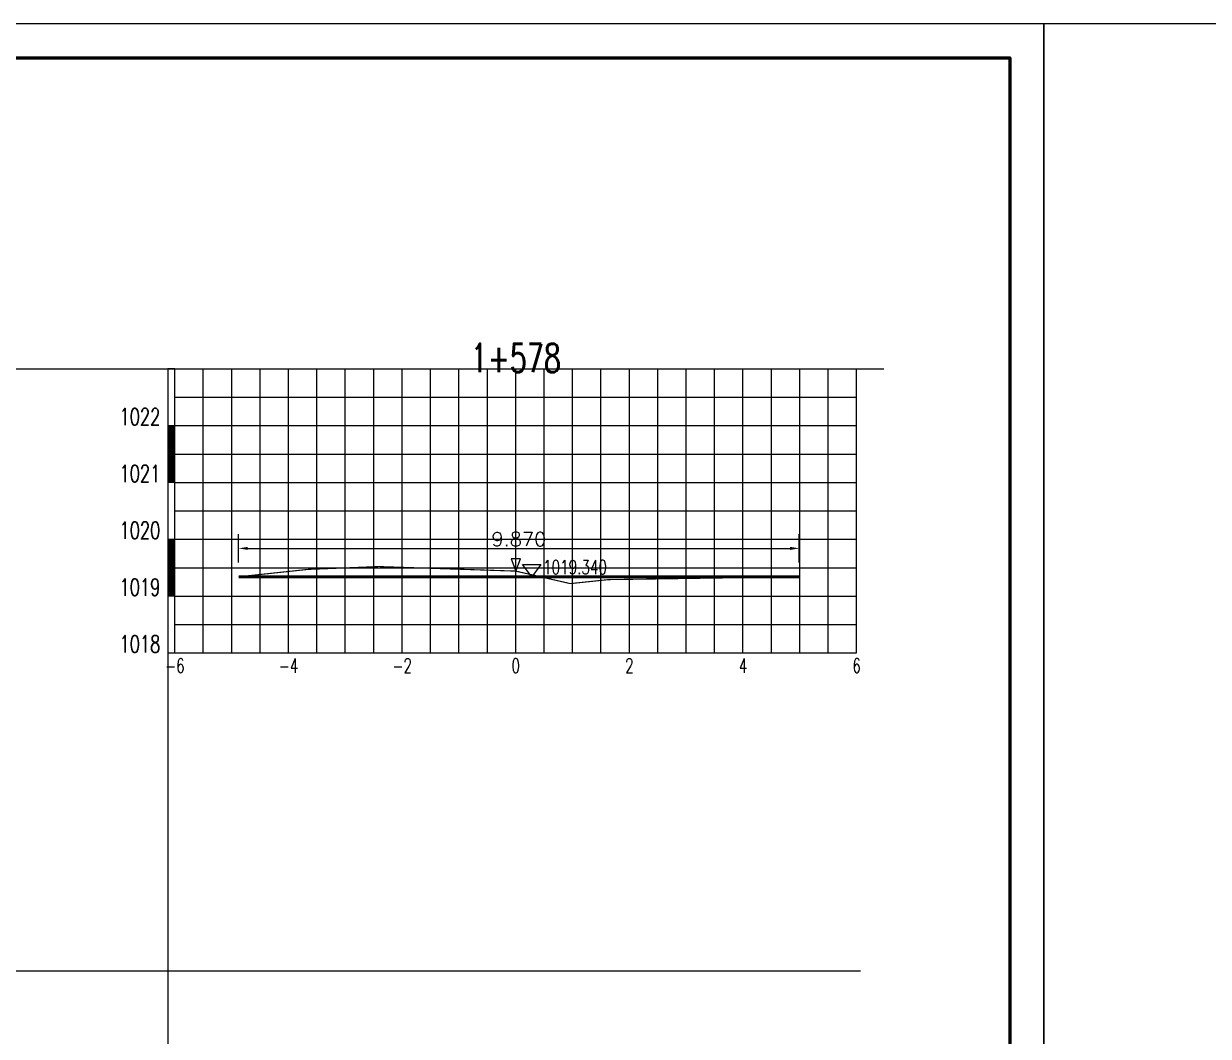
# Model space of a CAD drawing. Extents: x 695776 to 1250176, y 4443437 to 9025597.
# Drawn here: x 1181818 to 1202670, y 4556270 to 4574090 of the extents above; entities that cross this region are included whole.
import ezdxf
from ezdxf.enums import TextEntityAlignment as Align

# ---------------------------------------------------------------- set-up
doc = ezdxf.new("R2010")
doc.units = 0
doc.header["$LTSCALE"] = 0.5
doc.header["$PDSIZE"] = 0.2
doc.linetypes.add('ACAD_ISO07W100', pattern=[3.5, 0.5, -3])
doc.linetypes.add('CENTER2', pattern=[28.575, 19.05, -3.175, 3.175, -3.175])
doc.layers.get('0').update_dxf_attribs({"linetype": 'CONTINUOUS'})
doc.layers.get('Defpoints').update_dxf_attribs({"linetype": 'CONTINUOUS'})
for name, color, linetype in [('KEDU', 7, 'CONTINUOUS'), ('MIGE', 4, 'ACAD_ISO07W100'), ('MIGE1', 11, 'CONTINUOUS'), ('SANJIAO', 212, 'CONTINUOUS'), ('SHEJI', 1, 'CONTINUOUS'), ('YUANSHI', 2, 'CONTINUOUS'), ('YUANSHI1', 73, 'CONTINUOUS'), ('ZHOUXIAN', 20, 'CENTER2'), ('图框', 7, 'CONTINUOUS'), ('辅助线', 3, 'CONTINUOUS')]:
    doc.layers.add(name, color=color, linetype=linetype)
doc.styles.get("Standard").update_dxf_attribs({"font": 'rs.shx', "bigfont": 'hztxt.shx'})
doc.dimstyles.get("Standard").update_dxf_attribs({"dimtxt": 0.18, "dimasz": 0.18, "dimexe": 0.18, "dimexo": 0.0625, "dimgap": 0.09, "dimtad": 0, "dimtih": 1, "dimtoh": 1, "dimdec": 4, "dimzin": 0, "dimdsep": 46, "dimtxsty": 'Standard', "dimcen": 0.09, "dimadec": 0, "dimazin": 0, "dimtfac": 1, "dimtdec": 4, "dimtofl": 0, "dimtmove": 0, "dimatfit": 3, "dimfxl": 0, "dimtolj": 1, "dimtzin": 0, "dimarcsym": 0})

# ---------------------------------------------------------------- blocks, each defined once
blk = doc.blocks.new('zhunghao')
blk.add_lwpolyline([(0, 0), (0.326, 0.863), (-0.326, 0.863), (0, 0)])
blk = doc.blocks.new('ele_sym08')
blk.add_line((0, 0), (5.597, 0))
blk.add_lwpolyline([(0.901, -0.002), (0.249, 0.861), (1.553, 0.861), (0.901, -0.002)])
at = {"width": 0.7}
blk.add_attdef('ELEVAT', (1.703, 0.181), '', height=1, dxfattribs=at)
blk = doc.blocks.new('*D736')
at = {"color": 0, "lineweight": -2}
for p, q in [((1185599, 4564606), (1185599, 4565106)), ((1195469, 4564606), (1195469, 4565106)), ((1185762, 4564856), (1195307, 4564856))]:
    blk.add_line(p, q, dxfattribs=at)
at = {"color": 0}
for points in [[(1185762, 4564883), (1185762, 4564829), (1185599, 4564856)], [(1195307, 4564883), (1195307, 4564829), (1195469, 4564856)]]:
    blk.add_solid(points, dxfattribs=at)
at = {"layer": 'Defpoints', "color": 0}
for p in [(1195469, 4564856), (1185599, 4564356), (1195469, 4564356)]:
    blk.add_point(p, dxfattribs=at)
at = {"color": 0, "insert": (1190534, 4565019), "char_height": 250, "attachment_point": 5}
blk.add_mtext('\\A1;9.870', dxfattribs=at)
blk = doc.blocks.new('bc1_100')
blk.add_lwpolyline([(0.064, 1), (-0.063, 1), (-0.063, 0), (0.064, 0)], close=True)
at = {"width": 0.7}
blk.add_attdef('BC', text='', height=0.3, dxfattribs=at).set_placement((-0.193, 0.007), align=Align.RIGHT)
blk = doc.blocks.new('bc0_100')
for p, q in [((-0.063, 1), (-0.063, 0)), ((0.063, 0), (0.063, 1))]:
    blk.add_line(p, q)
at = {"const_width": 0.126}
blk.add_lwpolyline([(0, 1), (0, 0)], dxfattribs=at)
at = {"width": 0.7}
blk.add_attdef('BC', text='', height=0.3, dxfattribs=at).set_placement((-0.193, 0.007), align=Align.RIGHT)

msp = doc.modelspace()

# ---------------------------------------------------------------- linework, layer by layer
at = {"layer": 'MIGE', "linetype": 'Continuous'}
for p, q in [((1184979.4901, 4563016.1388), (1184979.4901, 4568016.1388)), ((1185979.4901, 4563016.1388), (1185979.4901, 4568016.1388)), ((1186979.4901, 4563016.1388), (1186979.4901, 4568016.1388)), ((1187979.4901, 4563016.1388), (1187979.4901, 4568016.1388)), ((1188979.4901, 4563016.1388), (1188979.4901, 4568016.1388)), ((1189979.4901, 4563016.1388), (1189979.4901, 4568016.1388)), ((1190979.4901, 4563016.1388), (1190979.4901, 4568016.1388)), ((1191979.4901, 4563016.1388), (1191979.4901, 4568016.1388)), ((1192979.4901, 4563016.1388), (1192979.4901, 4568016.1388)), ((1193979.4901, 4563016.1388), (1193979.4901, 4568016.1388)), ((1194979.4901, 4563016.1388), (1194979.4901, 4568016.1388)), ((1195979.4901, 4563016.1388), (1195979.4901, 4568016.1388)), ((1184479.4901, 4567516.1388), (1196479.4901, 4567516.1388)), ((1184479.4901, 4566516.1388), (1196479.4901, 4566516.1388)), ((1184479.4901, 4565516.1388), (1196479.4901, 4565516.1388)), ((1184479.4901, 4564516.1388), (1196479.4901, 4564516.1388)), ((1184479.4901, 4563516.1388), (1196479.4901, 4563516.1388))]:
    msp.add_line(p, q, dxfattribs=at)
at = {"layer": 'MIGE1'}
for p, q in [((1184479.4901, 4568016.1388), (1196479.4901, 4568016.1388)), ((1184479.4901, 4563016.1388), (1184479.4901, 4568016.1388)), ((1185479.4901, 4563016.1388), (1185479.4901, 4568016.1388)), ((1186479.4901, 4563016.1388), (1186479.4901, 4568016.1388)), ((1187479.4901, 4563016.1388), (1187479.4901, 4568016.1388)), ((1188479.4901, 4563016.1388), (1188479.4901, 4568016.1388)), ((1189479.4901, 4563016.1388), (1189479.4901, 4568016.1388)), ((1190479.4901, 4563016.1388), (1190479.4901, 4568016.1388)), ((1191479.4901, 4563016.1388), (1191479.4901, 4568016.1388)), ((1192479.4901, 4563016.1388), (1192479.4901, 4568016.1388)), ((1193479.4901, 4563016.1388), (1193479.4901, 4568016.1388)), ((1194479.4901, 4563016.1388), (1194479.4901, 4568016.1388)), ((1195479.4901, 4563016.1388), (1195479.4901, 4568016.1388)), ((1196479.4901, 4563016.1388), (1196479.4901, 4568016.1388)), ((1184479.4901, 4567016.1388), (1196479.4901, 4567016.1388)), ((1184479.4901, 4566016.1388), (1196479.4901, 4566016.1388)), ((1184479.4901, 4565016.1388), (1196479.4901, 4565016.1388)), ((1184479.4901, 4564016.1388), (1196479.4901, 4564016.1388)), ((1184479.4901, 4563016.1388), (1196479.4901, 4563016.1388))]:
    msp.add_line(p, q, dxfattribs=at)
at = {"layer": 'SHEJI', "const_width": 50}
msp.add_lwpolyline([(1185599.4901, 4564356.1388), (1190479.4901, 4564356.1388), (1190915.8538, 4564356.1388), (1195469.4901, 4564356.1388)], dxfattribs=at)
at = {"layer": 'YUANSHI', "const_width": 20}
msp.add_lwpolyline([(1185599.4901, 4564356.1388), (1186819.4901, 4564486.1388), (1188069.4901, 4564536.1388), (1190479.4901, 4564456.1388), (1190915.8538, 4564356.1388)], dxfattribs=at)
at = {"layer": 'YUANSHI1', "const_width": 20}
msp.add_lwpolyline([(1190915.8538, 4564356.1388), (1191439.4901, 4564236.1388), (1192109.4901, 4564306.1388), (1195469.4901, 4564356.1388)], dxfattribs=at)
at = {"layer": 'ZHOUXIAN'}
msp.add_line((1190479.4901, 4563736.1388), (1190479.4901, 4565036.1388), dxfattribs=at)
at = {"layer": '图框', "linetype": 'Continuous', "lineweight": -2, "flags": 128}
for points in [[(1149376.0455, 4574089.5988), (1149376.0455, 4538449.5988), (1199776.0455, 4538449.5988), (1199776.0455, 4574089.5988), (1149376.0455, 4574089.5988)], [(1199776.0353, 4574089.5944), (1199776.0353, 4538449.5944), (1250176.0353, 4538449.5944), (1250176.0353, 4574089.5944), (1199776.0353, 4574089.5944)]]:
    msp.add_lwpolyline(points, dxfattribs=at)
at = {"layer": '图框', "linetype": 'Continuous', "lineweight": 60, "flags": 128}
msp.add_lwpolyline([(1152376.0455, 4573489.5988), (1199176.0455, 4573489.5988), (1199176.0455, 4539049.5988), (1152376.0455, 4539049.5988), (1152376.0455, 4573489.5988)], dxfattribs=at)
at = {"layer": '辅助线'}
for points in [[(1154094.7738, 4568016.1388), (1196960.287, 4568016.1388)], [(1184353.2946, 4568016.1388), (1184353.2946, 4547338.7403)], [(1154094.7738, 4557419.8741), (1196550.1155, 4557419.8741)]]:
    msp.add_lwpolyline(points, dxfattribs=at)

# ---------------------------------------------------------------- block references
at = {"xscale": 250, "yscale": 250, "zscale": 250}
msp.add_blockref('ele_sym08', (1190534.4901, 4564356.1388), dxfattribs=at).add_auto_attribs({'ELEVAT': '1019.340'})
at = {"layer": 'KEDU', "xscale": 1000, "yscale": 1000, "zscale": 1000}
for name, p, values in [('bc1_100', (1184416.2421, 4567016.1388), {'BC': '1022'}), ('bc0_100', (1184416.2421, 4566016.1388), {'BC': '1021'}), ('bc1_100', (1184416.2421, 4565016.1388), {'BC': '1020'}), ('bc0_100', (1184416.2421, 4564016.1388), {'BC': '1019'}), ('bc1_100', (1184416.2421, 4563016.1388), {'BC': '1018'})]:
    msp.add_blockref(name, p, dxfattribs=at).add_auto_attribs(values)
at = {"layer": 'SANJIAO', "xscale": 250, "yscale": 250, "zscale": 250}
msp.add_blockref('zhunghao', (1190479.4901, 4564456.1388), dxfattribs=at)

# ---------------------------------------------------------------- texts
at = {"width": 0.7}
msp.add_text('1+578', height=500, dxfattribs=at).set_placement((1190479.4901, 4567956.1388), align=Align.CENTER)
at = {"layer": 'KEDU', "width": 0.7}
for s, p in [('-6', (1184479.4901, 4562666.1388)), ('-4', (1186479.4901, 4562666.1388)), ('-2', (1188479.4901, 4562666.1388)), ('0', (1190479.4901, 4562666.1388)), ('0', (1190479.4901, 4562666.1388)), ('2', (1192479.4901, 4562666.1388)), ('4', (1194479.4901, 4562666.1388)), ('6', (1196479.4901, 4562666.1388))]:
    msp.add_text(s, height=250, dxfattribs=at).set_placement(p, align=Align.CENTER)

# ---------------------------------------------------------------- dimensions: what is measured, and where the dimension line sits
dim = msp.add_linear_dim(base=(1195469.4901, 4564856.1388), p1=(1185599.4901, 4564356.1388), p2=(1195469.4901, 4564356.1388), dimstyle='Standard', override={"dimtxt": 250, "dimasz": 162.5, "dimexe": 250, "dimexo": 250, "dimgap": 37.5, "dimtad": 1, "dimtih": 0, "dimtoh": 0, "dimdec": 3, "dimlfac": 0.001})
dim.commit()
dim.dimension.update_dxf_attribs({"geometry": '*D736', "text_midpoint": (1190534.4901, 4565018.6388)})

doc.saveas('drawing.dxf')
